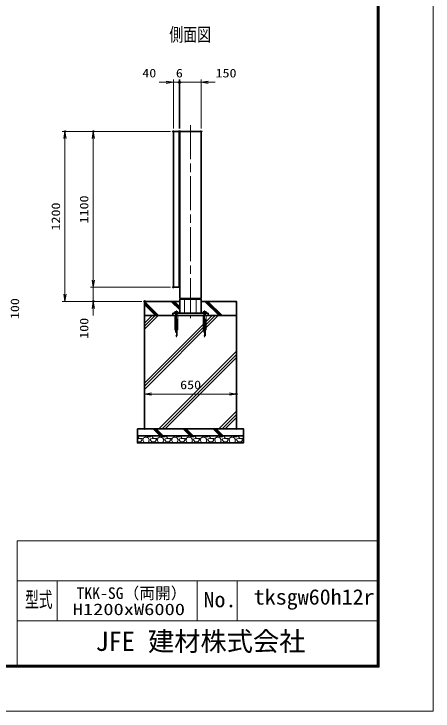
# Model space of a CAD drawing. Units: millimetres, scale not verified. Extents: x -5940 to 5940, y -4200 to 4200.
# Drawn here: x 2976 to 5940, y -4200 to 724 of the extents above; entities that cross this region are included whole.
import ezdxf
from ezdxf.enums import TextEntityAlignment as Align

# ---------------------------------------------------------------- set-up
doc = ezdxf.new("R2010")
doc.units = ezdxf.units.MM
doc.header["$LTSCALE"] = 20
doc.header["$PDMODE"] = 32
doc.header["$PDSIZE"] = 10
doc.linetypes.add('DASHED', pattern=[7.5, 6, -1.5])
doc.linetypes.add('USER1', pattern=[18, 12, -1.5, 3, -1.5])
for name, color, linetype, lineweight in [('0-0_D-TTL', 7, 'Continuous', 18), ('0-1_外形線', 7, 'Continuous', 35), ('0-2_軸線', 200, 'USER1', 15), ('0-4_細線', 2, 'Continuous', 35), ('0-5_寸法線', 4, 'Continuous', 18), ('0-6_0', 7, 'Continuous', 18), ('0-9_隠れ線', 140, 'DASHED', 18), ('0-A_ハッチング', 253, 'Continuous', 13), ('0-F_D-TTL-TXT', 7, 'Continuous', 18)]:
    doc.layers.add(name, color=color, linetype=linetype, lineweight=lineweight)
for name, color, linetype in [('0-7_Defpoints', 7, 'Continuous'), ('0-8_文字', 254, 'Continuous'), ('1-0_WAKU', 7, 'Continuous')]:
    doc.layers.add(name, color=color, linetype=linetype)
doc.styles.add('ＭＳ ゴシック', font='')
doc.styles.get('ＭＳ ゴシック').set_extended_font_data('MS Gothic')

# ---------------------------------------------------------------- blocks, each defined once
blk = doc.blocks.new('_Open')
at = {"layer": '0-6_0'}
blk.add_line((-20, 3.333), (0, 0), dxfattribs=at)
blk.add_lwpolyline([(-20, -3.333), (0, 0), (-20, 0)], dxfattribs=at)
blk = doc.blocks.new('_DOTSMALL')
at = {"layer": '0-6_0'}
blk.add_line((-1.25, 0), (1.25, 0), dxfattribs=at)
blk = doc.blocks.new('PROFSP005ACXU6')
at = {"layer": '0-1_外形線'}
for p, q in [((12, 166), (12, 0)), ((199.9, 103.9), (12, 103.9)), ((12, -166), (12, 0)), ((216, 0), (216, 180)), ((199.9, -103.9), (12, -103.9))]:
    blk.add_line(p, q, dxfattribs=at)
for points in [[(108, 207.8), (12, 207.8), (12, 166), (0, 166), (0, 0)], [(108, -207.8), (12, -207.8), (12, -166), (0, -166), (0, 0)], [(216, 180), (199.9, 207.8), (108, 207.8)], [(216, 0), (216, -180), (199.9, -207.8), (108, -207.8)]]:
    blk.add_lwpolyline(points, dxfattribs=at)
for centre, radius, start, end in [((124, 155.9), 92, 325.61587, 34.38413), ((-127.9, 0), 343.9, 342.41211, 17.58789), ((124, -155.9), 92, 325.61587, 34.38413)]:
    blk.add_arc(centre, radius, start, end, dxfattribs=at)
blk = doc.blocks.new('A$C7A822601')
at = {"layer": '0-6_0', "rotation": 90}
blk.add_blockref('PROFSP005ACXU6', (0, 0), dxfattribs=at)

msp = doc.modelspace()

# ---------------------------------------------------------------- linework, layer by layer
at = {"layer": '0-0_D-TTL'}
for p, q in [((2998.29, -2997.86), (2998.29, -3874.71)), ((2998.29, -2997.86), (5544, -2997.86)), ((2998.29, -3280.71), (5544, -3280.71)), ((3281.14, -3280.71), (3281.14, -3563.57)), ((4271.14, -3280.71), (4271.14, -3563.57)), ((4554, -3280.71), (4554, -3563.57)), ((2998.29, -3563.57), (5544, -3563.57))]:
    msp.add_line(p, q, dxfattribs=at)
for points in [[(-5940, -4200), (5940, -4200), (5940, 4200), (-5940, 4200)], [(-5558.14, 3889.71), (5558.14, 3889.71), (5558.14, -3888.86), (-5558.14, -3888.86)], [(-5554.61, 3886.18), (5554.61, 3886.18), (5554.61, -3885.32), (-5554.61, -3885.32)], [(-5551.07, 3882.64), (5551.07, 3882.64), (5551.07, -3881.79), (-5551.07, -3881.79)], [(-5547.54, 3879.11), (5547.54, 3879.11), (5547.54, -3878.25), (-5547.54, -3878.25)], [(-5544, 3875.57), (5544, 3875.57), (5544, -3874.71), (-5544, -3874.71)]]:
    msp.add_lwpolyline(points, close=True, dxfattribs=at)
at = {"layer": '0-1_外形線'}
for p, q in [((4149.25, -106.26), (4149.25, -1285.26)), ((4149.25, -106.26), (4299.25, -106.26)), ((4299.25, -106.26), (4299.25, -1285.26)), ((4299.25, -1285.26), (4149.25, -1285.26)), ((4299.25, -1290.26), (4149.25, -1290.26)), ((4149.25, -1290.26), (4149.25, -1390.26)), ((4299.25, -1290.26), (4299.25, -1390.26))]:
    msp.add_line(p, q, dxfattribs=at)
for points in [[(4143.25, -106.26), (4103.25, -106.26), (4103.25, -1206.26), (4143.25, -1206.26)], [(4143.25, -171.26), (4149.25, -171.26), (4149.25, -121.26), (4143.25, -121.26)], [(4143.25, -1191.26), (4149.25, -1191.26), (4149.25, -1141.26), (4143.25, -1141.26)], [(3899.25, -1406.26), (4549.25, -1406.26), (4549.25, -2206.26), (3899.25, -2206.26)], [(4099.25, -1390.26), (4349.25, -1390.26), (4349.25, -1406.26), (4099.25, -1406.26)], [(3849.25, -2206.26), (4599.25, -2206.26), (4599.25, -2256.26), (3849.25, -2256.26)], [(4599.25, -2256.26), (3849.25, -2256.26), (3849.25, -2306.26), (4599.25, -2306.26)]]:
    msp.add_lwpolyline(points, close=True, dxfattribs=at)
msp.add_lwpolyline([(4149.25, -1306.26), (3899.25, -1306.26), (3899.25, -1406.26), (4549.25, -1406.26), (4549.25, -1306.26), (4299.25, -1306.26)], dxfattribs=at)
at = {"layer": '0-2_軸線'}
for p, q in [((4224.25, -62.55), (4224.25, -1424.77)), ((4124.25, -1370.92), (4124.25, -1558.8)), ((4324.25, -1370.92), (4324.25, -1558.8))]:
    msp.add_line(p, q, dxfattribs=at)
at = {"layer": '0-4_細線'}
for p, q in [((4182.95, -1285.26), (4182.95, -1290.26)), ((4265.55, -1285.26), (4265.55, -1290.26))]:
    msp.add_line(p, q, dxfattribs=at)
at = {"layer": '0-5_寸法線'}
for p, q in [((4103.25, -86.26), (4103.25, 261.07)), ((4143.25, -86.26), (4143.25, 261.07)), ((4143.25, -86.26), (4143.25, 261.07)), ((4149.25, -86.26), (4149.25, 261.07)), ((4149.25, -86.26), (4149.25, 261.07)), ((4299.25, -86.26), (4299.25, 261.07)), ((4053.25, 241.07), (4003.25, 241.07)), ((4103.25, 241.07), (4143.25, 241.07)), ((4149.25, 241.07), (4143.25, 241.07)), ((4299.25, 241.07), (4149.25, 241.07)), ((4349.25, 241.07), (4399.25, 241.07)), ((4083.25, -106.26), (3316.53, -106.26)), ((4083.25, -106.26), (3516.53, -106.26)), ((3336.53, -1256.26), (3336.53, -156.26)), ((3536.53, -1156.26), (3536.53, -156.26)), ((3536.53, -1156.26), (3536.53, -1106.26)), ((4083.25, -1206.26), (3516.53, -1206.26)), ((4083.25, -1206.26), (3516.53, -1206.26)), ((3536.53, -1206.26), (3536.53, -1306.26)), ((3879.25, -1306.26), (3316.53, -1306.26)), ((3879.25, -1306.26), (3516.53, -1306.26)), ((3536.53, -1356.26), (3536.53, -1406.26)), ((3899.25, -2186.26), (3899.25, -1940.65)), ((3949.25, -1960.65), (4499.25, -1960.65)), ((4549.25, -2186.26), (4549.25, -1940.65))]:
    msp.add_line(p, q, dxfattribs=at)
at = {"layer": '0-7_Defpoints'}
for p in [(4143.25, 241.07), (4149.25, 241.07), (3336.53, -106.26), (3536.53, -106.26), (4103.25, -106.26), (4103.25, -106.26), (4143.25, -106.26), (4149.25, -106.26), (4299.25, -106.26), (4103.25, -1206.26), (3536.53, -1306.26), (3899.25, -1306.26), (4549.25, -1960.65), (3899.25, -2206.26), (4549.25, -2206.26)]:
    msp.add_point(p, dxfattribs=at)
at = {"layer": '0-9_隠れ線'}
for p, q in [((4182.95, -1290.26), (4182.95, -1390.26)), ((4265.55, -1290.26), (4265.55, -1390.26)), ((4118.25, -1390.26), (4118.25, -1406.26)), ((4118.25, -1406.26), (4118.25, -1550.26)), ((4130.25, -1390.26), (4130.25, -1406.26)), ((4130.25, -1550.26), (4130.25, -1406.26)), ((4314.25, -1406.26), (4314.25, -1506.26)), ((4318.25, -1390.26), (4318.25, -1406.26)), ((4330.25, -1390.26), (4330.25, -1406.26)), ((4330.25, -1550.26), (4330.25, -1406.26)), ((4334.25, -1506.26), (4334.25, -1406.26)), ((4314.25, -1506.26), (4334.25, -1506.26)), ((4118.25, -1550.26), (4130.25, -1550.26))]:
    msp.add_line(p, q, dxfattribs=at)
for points in [[(4114.25, -1406.26), (4114.25, -1506.26), (4134.25, -1506.26), (4134.25, -1406.26)], [(4318.25, -1406.26), (4318.25, -1550.26), (4330.25, -1550.26)]]:
    msp.add_lwpolyline(points, dxfattribs=at)
at = {"layer": '0-A_ハッチング'}
for p, q in [((3998.49, -1406.26), (3899.25, -1307.02)), ((3987.61, -1406.26), (3899.25, -1317.89)), ((3976.74, -1406.26), (3899.25, -1328.77)), ((4149.25, -1366.63), (4088.87, -1306.26)), ((4149.25, -1355.76), (4099.75, -1306.26)), ((4149.25, -1344.88), (4110.62, -1306.26)), ((4426, -1406.26), (4326, -1306.26)), ((4436.88, -1406.26), (4336.88, -1306.26)), ((4447.75, -1406.26), (4347.75, -1306.26)), ((4549.25, -1317.37), (4538.14, -1306.26)), ((4549.25, -1306.5), (4549.01, -1306.26)), ((3899.25, -1460.13), (3953.12, -1406.26)), ((3899.25, -1884.4), (4377.39, -1406.26)), ((3899.25, -1481.88), (3974.87, -1406.26)), ((3899.25, -1906.15), (4399.14, -1406.26)), ((3899.25, -1503.63), (3996.62, -1406.26)), ((3899.25, -1927.9), (4420.89, -1406.26)), ((4001.65, -2206.26), (4549.25, -1658.66)), ((4023.4, -2206.26), (4549.25, -1680.41)), ((4045.15, -2206.26), (4549.25, -1702.16)), ((4425.92, -2206.26), (4549.25, -2082.93)), ((4447.67, -2206.26), (4549.25, -2104.68)), ((4469.42, -2206.26), (4549.25, -2126.43)), ((4010.32, -2256.26), (3960.32, -2206.26)), ((4021.2, -2256.26), (3971.2, -2206.26)), ((4032.07, -2256.26), (3982.07, -2206.26)), ((4222.45, -2256.26), (4172.45, -2206.26)), ((4233.33, -2256.26), (4183.33, -2206.26)), ((4244.2, -2256.26), (4194.2, -2206.26)), ((4434.58, -2256.26), (4384.58, -2206.26)), ((4445.46, -2256.26), (4395.46, -2206.26)), ((4456.33, -2256.26), (4406.33, -2206.26)), ((4599.25, -2208.79), (4596.72, -2206.26)), ((3851.87, -2259.97), (3855.21, -2256.26)), ((3858.98, -2272.16), (3851.87, -2259.97)), ((3905.72, -2263.02), (3884.38, -2274.2)), ((3907.65, -2256.26), (3905.72, -2263.02)), ((3916.51, -2256.26), (3918.93, -2262)), ((3953.47, -2259.97), (3956.81, -2256.26)), ((3960.58, -2272.16), (3953.47, -2259.97)), ((4007.32, -2263.02), (3985.98, -2274.2)), ((4009.25, -2256.26), (4007.32, -2263.02)), ((4018.11, -2256.26), (4020.53, -2262)), ((4020.53, -2262), (4041.86, -2263.02)), ((4041.86, -2263.02), (4050.61, -2256.26)), ((4055.07, -2259.97), (4058.41, -2256.26)), ((4062.18, -2272.16), (4055.07, -2259.97)), ((4108.92, -2263.02), (4087.58, -2274.2)), ((4110.85, -2256.26), (4108.92, -2263.02)), ((4119.71, -2256.26), (4122.13, -2262)), ((4122.13, -2262), (4143.46, -2263.02)), ((4143.46, -2263.02), (4152.21, -2256.26)), ((4156.67, -2259.97), (4160.01, -2256.26)), ((4163.78, -2272.16), (4156.67, -2259.97)), ((4210.52, -2263.02), (4189.18, -2274.2)), ((4212.45, -2256.26), (4210.52, -2263.02)), ((4221.31, -2256.26), (4223.73, -2262)), ((4223.73, -2262), (4245.06, -2263.02)), ((4245.06, -2263.02), (4253.81, -2256.26)), ((4258.27, -2259.97), (4261.61, -2256.26)), ((4265.38, -2272.16), (4258.27, -2259.97)), ((4312.12, -2263.02), (4290.78, -2274.2)), ((4314.05, -2256.26), (4312.12, -2263.02)), ((4322.91, -2256.26), (4325.33, -2262)), ((4325.33, -2262), (4346.66, -2263.02)), ((4346.66, -2263.02), (4355.41, -2256.26)), ((4359.87, -2259.97), (4363.21, -2256.26)), ((4366.98, -2272.16), (4359.87, -2259.97)), ((4413.72, -2263.02), (4392.38, -2274.2)), ((4415.65, -2256.26), (4413.72, -2263.02)), ((4424.51, -2256.26), (4426.93, -2262)), ((4426.93, -2262), (4448.26, -2263.02)), ((4448.26, -2263.02), (4457.01, -2256.26)), ((4461.47, -2259.97), (4464.81, -2256.26)), ((4468.58, -2272.16), (4461.47, -2259.97)), ((4515.32, -2263.02), (4493.98, -2274.2)), ((4517.25, -2256.26), (4515.32, -2263.02)), ((4526.11, -2256.26), (4528.53, -2262)), ((4528.53, -2262), (4549.86, -2263.02)), ((4549.86, -2263.02), (4558.61, -2256.26)), ((4563.07, -2259.97), (4566.41, -2256.26)), ((4570.18, -2272.16), (4563.07, -2259.97)), ((3861.02, -2275.21), (3849.25, -2276.45)), ((3849.84, -2297.56), (3849.25, -2296.92)), ((3857.97, -2303.66), (3849.25, -2302.93)), ((3873.21, -2295.53), (3849.84, -2297.56)), ((3859.55, -2306.26), (3857.97, -2303.66)), ((3884.38, -2274.2), (3858.98, -2272.16)), ((3881.34, -2280.29), (3861.02, -2275.21)), ((3875.24, -2301.63), (3868.13, -2304.68)), ((3868.13, -2304.68), (3868.76, -2306.26)), ((3882.35, -2285.37), (3873.21, -2295.53)), ((3887.43, -2305.69), (3875.24, -2301.63)), ((3882.35, -2285.37), (3881.34, -2280.29)), ((3886.49, -2306.26), (3887.43, -2305.69)), ((3887.43, -2285.37), (3893.53, -2299.6)), ((3888.45, -2285.37), (3894.54, -2271.15)), ((3893.53, -2299.6), (3910.8, -2304.68)), ((3894.54, -2271.15), (3910.8, -2266.07)), ((3910.8, -2266.07), (3927.06, -2272.16)), ((3910.8, -2304.68), (3928.07, -2299.6)), ((3927.06, -2272.16), (3933.15, -2285.37)), ((3928.07, -2299.6), (3933.15, -2285.37)), ((3935.18, -2301.63), (3930.11, -2306.26)), ((3959.57, -2303.66), (3935.18, -2301.63)), ((3940.26, -2285.37), (3943.31, -2277.24)), ((3951.44, -2297.56), (3940.26, -2285.37)), ((3962.62, -2275.21), (3943.31, -2277.24)), ((3974.81, -2295.53), (3951.44, -2297.56)), ((3961.15, -2306.26), (3959.57, -2303.66)), ((3985.98, -2274.2), (3960.58, -2272.16)), ((3982.94, -2280.29), (3962.62, -2275.21)), ((3976.84, -2301.63), (3969.73, -2304.68)), ((3969.73, -2304.68), (3970.36, -2306.26)), ((3983.95, -2285.37), (3974.81, -2295.53)), ((3989.03, -2305.69), (3976.84, -2301.63)), ((3983.95, -2285.37), (3982.94, -2280.29)), ((3988.09, -2306.26), (3989.03, -2305.69)), ((3989.03, -2285.37), (3995.13, -2299.6)), ((3990.05, -2285.37), (3996.14, -2271.15)), ((3995.13, -2299.6), (4012.4, -2304.68)), ((3996.14, -2271.15), (4012.4, -2266.07)), ((4012.4, -2266.07), (4028.66, -2272.16)), ((4012.4, -2304.68), (4029.67, -2299.6)), ((4028.66, -2272.16), (4034.75, -2285.37)), ((4029.67, -2299.6), (4034.75, -2285.37)), ((4036.78, -2301.63), (4031.71, -2306.26)), ((4061.17, -2303.66), (4036.78, -2301.63)), ((4041.86, -2285.37), (4044.91, -2277.24)), ((4053.04, -2297.56), (4041.86, -2285.37)), ((4064.22, -2275.21), (4044.91, -2277.24)), ((4076.41, -2295.53), (4053.04, -2297.56)), ((4062.75, -2306.26), (4061.17, -2303.66)), ((4087.58, -2274.2), (4062.18, -2272.16)), ((4084.54, -2280.29), (4064.22, -2275.21)), ((4078.44, -2301.63), (4071.33, -2304.68)), ((4071.33, -2304.68), (4071.96, -2306.26)), ((4085.55, -2285.37), (4076.41, -2295.53)), ((4090.63, -2305.69), (4078.44, -2301.63)), ((4085.55, -2285.37), (4084.54, -2280.29)), ((4089.69, -2306.26), (4090.63, -2305.69)), ((4090.63, -2285.37), (4096.73, -2299.6)), ((4091.65, -2285.37), (4097.74, -2271.15)), ((4096.73, -2299.6), (4114, -2304.68)), ((4097.74, -2271.15), (4114, -2266.07)), ((4114, -2266.07), (4130.26, -2272.16)), ((4114, -2304.68), (4131.27, -2299.6)), ((4130.26, -2272.16), (4136.35, -2285.37)), ((4131.27, -2299.6), (4136.35, -2285.37)), ((4138.38, -2301.63), (4133.31, -2306.26)), ((4162.77, -2303.66), (4138.38, -2301.63)), ((4143.46, -2285.37), (4146.51, -2277.24)), ((4154.64, -2297.56), (4143.46, -2285.37)), ((4165.82, -2275.21), (4146.51, -2277.24)), ((4178.01, -2295.53), (4154.64, -2297.56)), ((4164.35, -2306.26), (4162.77, -2303.66)), ((4189.18, -2274.2), (4163.78, -2272.16)), ((4186.14, -2280.29), (4165.82, -2275.21)), ((4180.04, -2301.63), (4172.93, -2304.68)), ((4172.93, -2304.68), (4173.56, -2306.26)), ((4187.15, -2285.37), (4178.01, -2295.53)), ((4192.23, -2305.69), (4180.04, -2301.63)), ((4187.15, -2285.37), (4186.14, -2280.29)), ((4191.29, -2306.26), (4192.23, -2305.69)), ((4192.23, -2285.37), (4198.33, -2299.6)), ((4193.25, -2285.37), (4199.34, -2271.15)), ((4198.33, -2299.6), (4215.6, -2304.68)), ((4199.34, -2271.15), (4215.6, -2266.07)), ((4215.6, -2266.07), (4231.86, -2272.16)), ((4215.6, -2304.68), (4232.87, -2299.6)), ((4231.86, -2272.16), (4237.95, -2285.37)), ((4232.87, -2299.6), (4237.95, -2285.37)), ((4239.98, -2301.63), (4234.91, -2306.26)), ((4264.37, -2303.66), (4239.98, -2301.63)), ((4245.06, -2285.37), (4248.11, -2277.24)), ((4256.24, -2297.56), (4245.06, -2285.37)), ((4267.42, -2275.21), (4248.11, -2277.24)), ((4279.61, -2295.53), (4256.24, -2297.56)), ((4265.95, -2306.26), (4264.37, -2303.66)), ((4290.78, -2274.2), (4265.38, -2272.16)), ((4287.74, -2280.29), (4267.42, -2275.21)), ((4281.64, -2301.63), (4274.53, -2304.68)), ((4274.53, -2304.68), (4275.16, -2306.26)), ((4288.75, -2285.37), (4279.61, -2295.53)), ((4293.83, -2305.69), (4281.64, -2301.63)), ((4288.75, -2285.37), (4287.74, -2280.29)), ((4292.89, -2306.26), (4293.83, -2305.69)), ((4293.83, -2285.37), (4299.93, -2299.6)), ((4294.85, -2285.37), (4300.94, -2271.15)), ((4299.93, -2299.6), (4317.2, -2304.68)), ((4300.94, -2271.15), (4317.2, -2266.07)), ((4317.2, -2266.07), (4333.46, -2272.16)), ((4317.2, -2304.68), (4334.47, -2299.6)), ((4333.46, -2272.16), (4339.55, -2285.37)), ((4334.47, -2299.6), (4339.55, -2285.37)), ((4341.58, -2301.63), (4336.51, -2306.26)), ((4365.97, -2303.66), (4341.58, -2301.63)), ((4346.66, -2285.37), (4349.71, -2277.24)), ((4357.84, -2297.56), (4346.66, -2285.37)), ((4369.02, -2275.21), (4349.71, -2277.24)), ((4381.21, -2295.53), (4357.84, -2297.56)), ((4367.55, -2306.26), (4365.97, -2303.66)), ((4392.38, -2274.2), (4366.98, -2272.16)), ((4389.34, -2280.29), (4369.02, -2275.21)), ((4383.24, -2301.63), (4376.13, -2304.68)), ((4376.13, -2304.68), (4376.76, -2306.26)), ((4390.35, -2285.37), (4381.21, -2295.53)), ((4395.43, -2305.69), (4383.24, -2301.63)), ((4390.35, -2285.37), (4389.34, -2280.29)), ((4394.49, -2306.26), (4395.43, -2305.69)), ((4395.43, -2285.37), (4401.53, -2299.6)), ((4396.45, -2285.37), (4402.54, -2271.15)), ((4401.53, -2299.6), (4418.8, -2304.68)), ((4402.54, -2271.15), (4418.8, -2266.07)), ((4418.8, -2266.07), (4435.06, -2272.16)), ((4418.8, -2304.68), (4436.07, -2299.6)), ((4435.06, -2272.16), (4441.15, -2285.37)), ((4436.07, -2299.6), (4441.15, -2285.37)), ((4443.18, -2301.63), (4438.11, -2306.26)), ((4467.57, -2303.66), (4443.18, -2301.63)), ((4448.26, -2285.37), (4451.31, -2277.24)), ((4459.44, -2297.56), (4448.26, -2285.37)), ((4470.62, -2275.21), (4451.31, -2277.24)), ((4482.81, -2295.53), (4459.44, -2297.56)), ((4469.15, -2306.26), (4467.57, -2303.66)), ((4493.98, -2274.2), (4468.58, -2272.16)), ((4490.94, -2280.29), (4470.62, -2275.21)), ((4484.84, -2301.63), (4477.73, -2304.68)), ((4477.73, -2304.68), (4478.36, -2306.26)), ((4491.95, -2285.37), (4482.81, -2295.53)), ((4497.03, -2305.69), (4484.84, -2301.63)), ((4491.95, -2285.37), (4490.94, -2280.29)), ((4496.09, -2306.26), (4497.03, -2305.69)), ((4497.03, -2285.37), (4503.13, -2299.6)), ((4498.05, -2285.37), (4504.14, -2271.15)), ((4503.13, -2299.6), (4520.4, -2304.68)), ((4504.14, -2271.15), (4520.4, -2266.07)), ((4520.4, -2266.07), (4536.66, -2272.16)), ((4520.4, -2304.68), (4537.67, -2299.6)), ((4536.66, -2272.16), (4542.75, -2285.37)), ((4537.67, -2299.6), (4542.75, -2285.37)), ((4544.78, -2301.63), (4539.71, -2306.26)), ((4569.17, -2303.66), (4544.78, -2301.63)), ((4549.86, -2285.37), (4552.91, -2277.24)), ((4561.04, -2297.56), (4549.86, -2285.37)), ((4572.22, -2275.21), (4552.91, -2277.24)), ((4584.41, -2295.53), (4561.04, -2297.56)), ((4570.75, -2306.26), (4569.17, -2303.66)), ((4595.58, -2274.2), (4570.18, -2272.16)), ((4592.54, -2280.29), (4572.22, -2275.21)), ((4586.44, -2301.63), (4579.33, -2304.68)), ((4579.33, -2304.68), (4579.96, -2306.26)), ((4593.55, -2285.37), (4584.41, -2295.53)), ((4598.63, -2305.69), (4586.44, -2301.63)), ((4593.55, -2285.37), (4592.54, -2280.29)), ((4599.25, -2272.28), (4595.58, -2274.2)), ((4597.69, -2306.26), (4598.63, -2305.69)), ((4598.63, -2285.37), (4599.25, -2286.81))]:
    msp.add_line(p, q, dxfattribs=at)
msp.add_lwpolyline([(3918.93, -2262), (3940.26, -2263.02), (3949.01, -2256.26)], dxfattribs=at)

# ---------------------------------------------------------------- block references
at = {"layer": '0-4_細線', "xscale": 0.05, "yscale": 0.05}
for p in [(4124.25, -1390.26), (4324.25, -1390.26)]:
    msp.add_blockref('A$C7A822601', p, dxfattribs=at)
at = {"layer": '0-5_寸法線', "xscale": 2.5, "yscale": 2.5}
for name, p in [('_Open', (4103.25, 241.07)), ('_DOTSMALL', (4143.25, 241.07)), ('_DOTSMALL', (4149.25, 241.07)), ('_Open', (4549.25, -1960.65))]:
    msp.add_blockref(name, p, dxfattribs=at)
for name, p, rotation in [('_Open', (4299.25, 241.07), 180), ('_DOTSMALL', (4143.25, 241.07), 180), ('_DOTSMALL', (4149.25, 241.07), 180), ('_Open', (3336.53, -106.26), 90), ('_Open', (3536.53, -106.26), 90), ('_Open', (3536.53, -1206.26), 270), ('_Open', (3536.53, -1206.26), 270), ('_Open', (3336.53, -1306.26), 270), ('_Open', (3536.53, -1306.26), 90), ('_Open', (3899.25, -1960.65), 180)]:
    msp.add_blockref(name, p, dxfattribs=dict(at, rotation=rotation))

# ---------------------------------------------------------------- texts
at = {"layer": '0-5_寸法線', "color": 254, "style": 'ＭＳ ゴシック', "width": 1.2}
for s, p in [('40', (3883.43, 257.41)), ('6', (4121.05, 257.41)), ('150', (4401.62, 257.41)), ('650', (4151.05, -1944.31))]:
    msp.add_text(s, height=60.56, dxfattribs=at).set_placement(p, align=Align.BOTTOM_LEFT)
for s, p in [('1100', (3520.19, -755.86)), ('1200', (3320.19, -805.86)), ('100', (3030.71, -1431.86)), ('100', (3520.19, -1570.94))]:
    msp.add_text(s, height=60.56, rotation=90, dxfattribs=at).set_placement(p, align=Align.BOTTOM_LEFT)
at = {"layer": '0-8_文字', "style": 'ＭＳ ゴシック', "width": 0.75}
msp.add_text('側面図', height=96.19, dxfattribs=at).set_placement((4074.48, 501.48), align=Align.BOTTOM_LEFT)
at = {"layer": '0-F_D-TTL-TXT', "style": 'ＭＳ ゴシック'}
for s, height, width, p in [('型式', 108.9, 0.65, (3055.23, -3499.65)), ('tksgw60h12r', 108.8, 1.05, (4671.86, -3480.79)), ('No.', 108.8, 1.05, (4316.4, -3499.65))]:
    msp.add_text(s, height=height, dxfattribs=dict(at, width=width)).set_placement(p, align=Align.BOTTOM_LEFT)
msp.add_text('JFE 建材株式会社', height=136.1, dxfattribs=at).set_placement((3553.22, -3816.03), align=Align.BOTTOM_LEFT)
at = {"layer": '1-0_WAKU', "style": 'ＭＳ ゴシック'}
msp.add_text('TKK-SG（両開）', height=81.64, dxfattribs=at).set_placement((3417.9, -3432.67), align=Align.BOTTOM_LEFT)
at = {"layer": '1-0_WAKU', "style": 'ＭＳ ゴシック', "width": 1.3}
msp.add_text('H1200xW6000', height=81.64, dxfattribs=at).set_placement((3391.46, -3546.87), align=Align.BOTTOM_LEFT)

doc.saveas('drawing.dxf')
